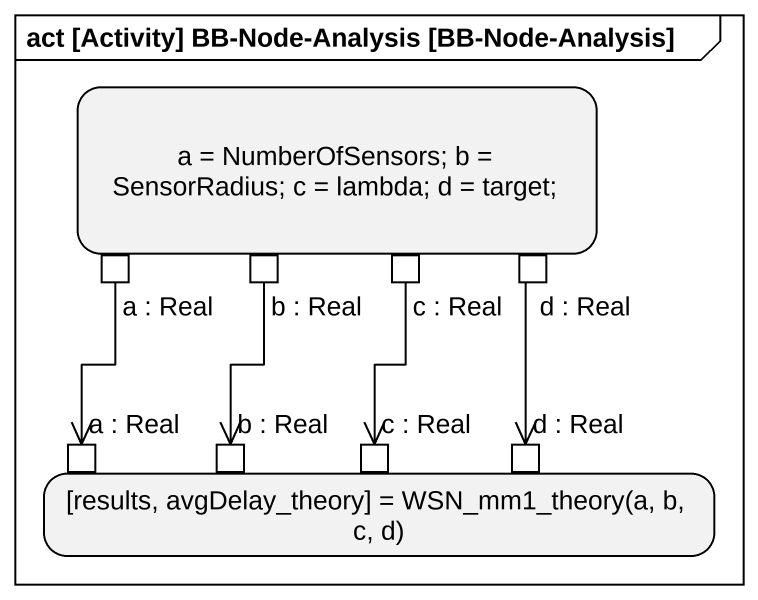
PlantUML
@startuml
mainframe act [Activity] BB-Node-Analysis [BB-Node-Analysis]
hide empty description
state "a = NumberOfSensors; b = SensorRadius; c = lambda; d = target;" as a_NumberOfSensors_b {
  state "a : Real" as a_Real <<outputPin>>
  state "b : Real" as b_Real <<outputPin>>
  state "c : Real" as c_Real <<outputPin>>
  state "d : Real" as d_Real <<outputPin>>
}
state "[results, avgDelay_theory] = WSN_mm1_theory(a, b, c, d)" as results_avgDelay_theory_WSN {
  state "a : Real" as a_Real_2 <<inputPin>>
  state "b : Real" as b_Real_2 <<inputPin>>
  state "c : Real" as c_Real_2 <<inputPin>>
  state "d : Real" as d_Real_2 <<inputPin>>
}
a_Real --> a_Real_2
b_Real --> b_Real_2
c_Real --> c_Real_2
d_Real --> d_Real_2
@enduml
